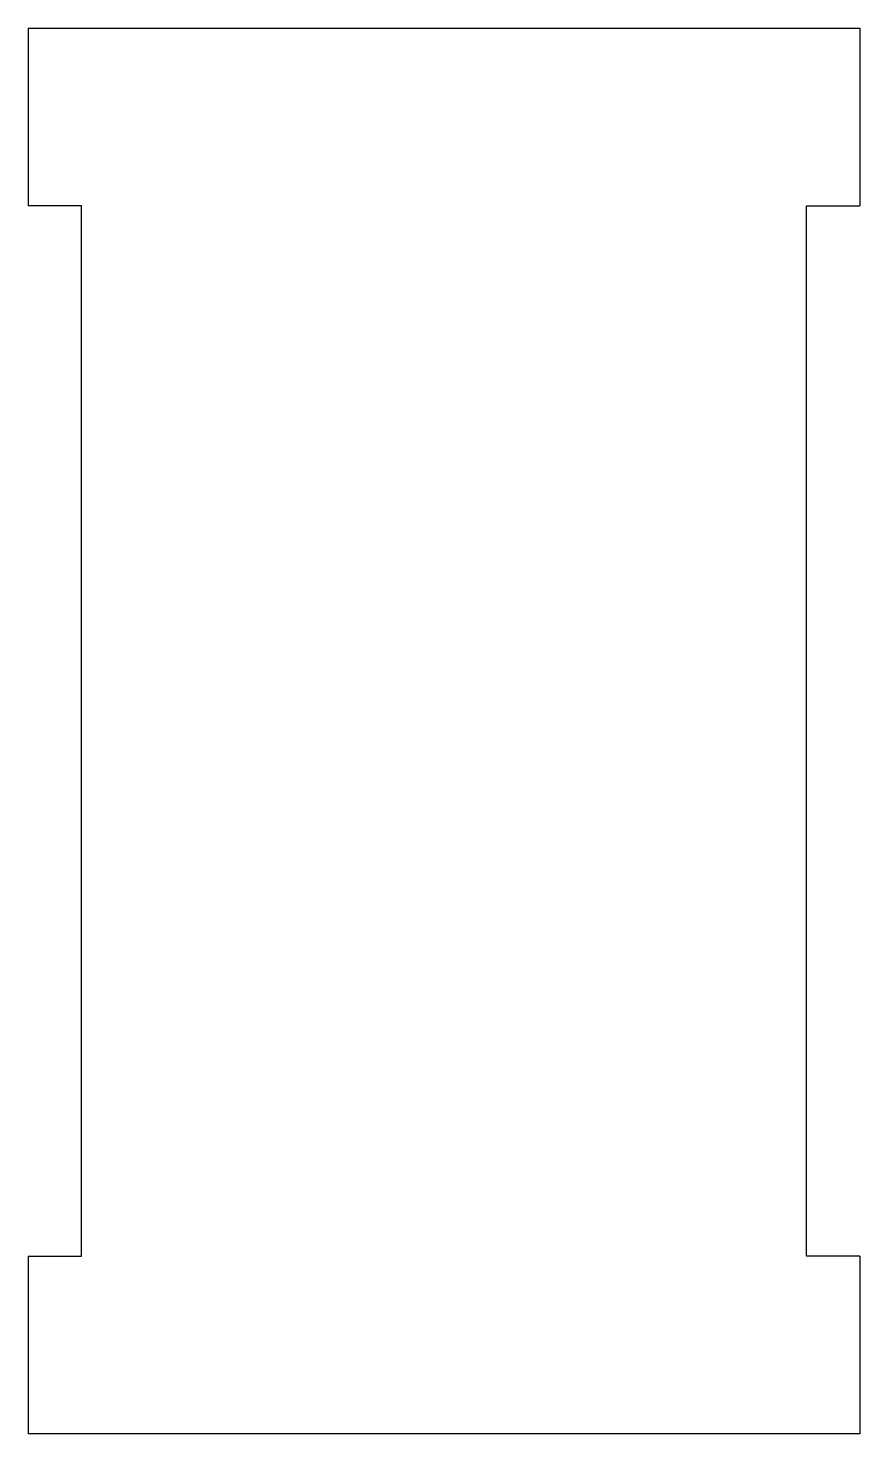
# Model space of a CAD drawing. Extents: x -323 to -276.2, y -39.5 to 39.6.
import ezdxf

# ---------------------------------------------------------------- set-up
doc = ezdxf.new("R2010")
doc.units = 0
doc.layers.add('1', color=7, linetype='CONTINUOUS')

msp = doc.modelspace()

# ---------------------------------------------------------------- linework, layer by layer
at = {"layer": '1', "color": 94, "linetype": 'CONTINUOUS'}
for p, q in [((-322.99605, 39.553338), (-322.99605, 29.553338)), ((-322.99605, 39.553338), (-322.99605, 29.553338)), ((-322.99605, 39.553338), (-276.21965, 39.553338)), ((-322.99605, 39.553338), (-276.21965, 39.553338)), ((-276.21965, 39.553338), (-276.21965, 29.553338)), ((-276.21965, 39.553338), (-276.21965, 29.553338)), ((-319.99605, 29.553338), (-322.99605, 29.553338)), ((-319.99605, 29.553338), (-322.99605, 29.553338)), ((-319.99605, -29.502538), (-319.99605, 29.553338)), ((-319.99605, -29.502538), (-319.99605, 29.553338)), ((-279.21965, -29.502538), (-279.21965, 29.553338)), ((-279.21965, 29.553338), (-276.21965, 29.553338)), ((-279.21965, 29.553338), (-276.21965, 29.553338)), ((-279.21965, -29.502538), (-279.21965, 29.553338)), ((-322.99605, -29.502538), (-319.99605, -29.502538)), ((-322.99605, -29.502538), (-322.99605, -39.502538)), ((-322.99605, -29.502538), (-319.99605, -29.502538)), ((-322.99605, -29.502538), (-322.99605, -39.502538)), ((-276.21965, -29.502538), (-279.21965, -29.502538)), ((-276.21965, -29.502538), (-279.21965, -29.502538)), ((-276.21965, -29.502538), (-276.21965, -39.502538)), ((-276.21965, -29.502538), (-276.21965, -39.502538)), ((-276.21965, -39.502538), (-322.99605, -39.502538)), ((-276.21965, -39.502538), (-322.99605, -39.502538))]:
    msp.add_line(p, q, dxfattribs=at)

doc.saveas('drawing.dxf')
